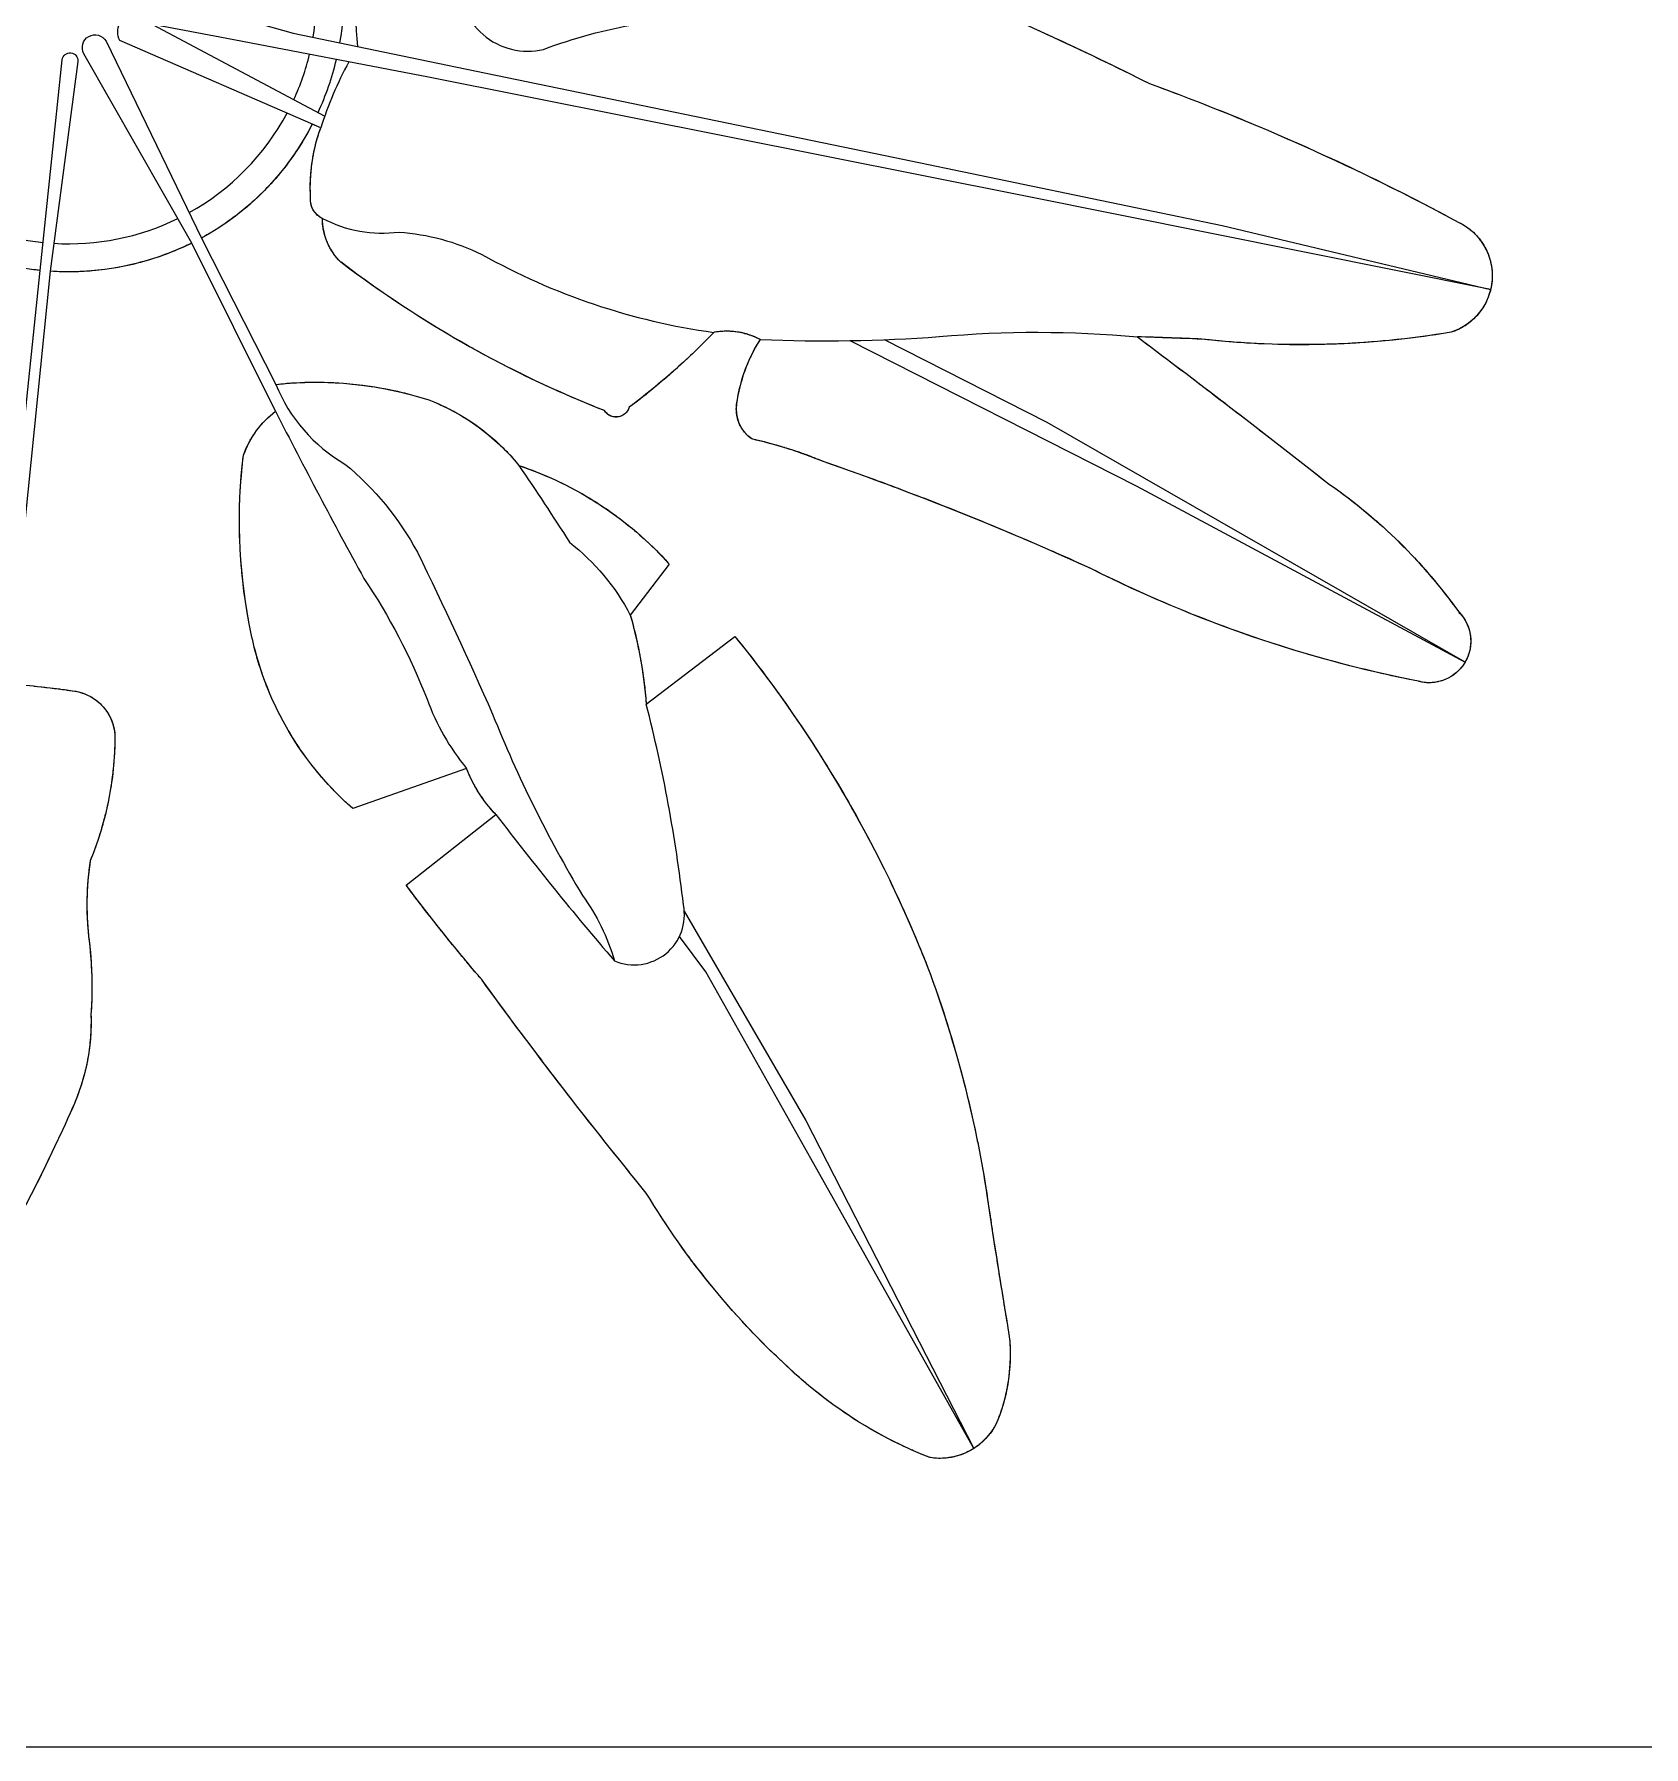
# Model space of a CAD drawing. Header units: millimetres. Extents: x 488786 to 747986, y 25193 to 95000.
# Drawn here: x 580239 to 581671, y 85952 to 87476 of the extents above; entities that cross this region are included whole.
import ezdxf

# ---------------------------------------------------------------- set-up
doc = ezdxf.new("R2010")
doc.units = ezdxf.units.MM
doc.layers.add('10. ETC', color=251, linetype='Continuous')
doc.layers.add('6. FUR1', color=181, linetype='Continuous')
doc.layers.add('7. FUR2', color=241, linetype='Continuous', lineweight=5)

# ---------------------------------------------------------------- blocks, each defined once
blk = doc.blocks.new('YUHIHA_Accessory_Plant_LargeLeaf_A_Plan')
at = {"layer": '6. FUR1'}
for points in [[(-35.1, -606.1), (-28.7, -606.8), (-28.2, -606.9), (-25.9, -607.1), (-25.5, -607.2), (-24.1, -607.3), (-23.6, -607.4), (-20.9, -607.7), (-12.6, -608.7), (-11.7, -608.9), (-9.9, -609.1), (-8.5, -609.3), (-8.1, -609.3), (-6.2, -609.6), (-5.8, -609.7), (1.1, -610.6), (2, -610.8), (2.9, -610.9), (4.3, -611.2), (5.6, -611.6), (6.1, -611.7), (6.5, -611.8), (7.8, -612.3), (9.1, -612.7), (10, -613.1), (11.3, -613.6), (12.5, -614.2), (13.8, -614.8), (14.6, -615.2), (16.2, -616.1), (17, -616.6), (18.5, -617.6), (19.3, -618.2), (20.4, -619), (21.1, -619.6), (22.2, -620.5), (23.6, -621.7), (23.9, -622), (24.6, -622.7), (25.5, -623.7), (26.5, -624.7), (27.4, -625.8), (27.9, -626.5), (28.5, -627.2), (29.6, -628.7), (30.1, -629.5), (31, -631.1), (31.5, -631.9), (31.9, -632.7), (32.4, -633.5), (32.8, -634.4), (33.3, -635.6), (33.9, -636.9), (34.2, -637.8), (34.7, -639.1), (35.1, -640.4), (35.3, -641.3), (35.7, -642.6), (36, -644), (36.2, -644.9), (36.4, -646.3), (36.5, -647.2), (36.7, -648.6), (36.8, -649.5), (36.8, -650.9), (36.9, -651.8), (36.9, -652.7), (36.8, -655.3), (36.8, -657.1), (36.7, -659.7), (36.6, -661.5), (36.5, -664.1), (36.4, -665.9), (36.4, -666.8), (36.3, -667.6), (36.2, -669.4), (36, -672.9), (35.6, -677.3), (35.4, -679.1), (35.2, -680.8), (35.1, -681.7), (35, -682.6), (34.7, -685.2), (34.5, -686.9), (34.2, -689.6), (33.9, -691.3), (33.4, -694.8), (32.7, -699.1), (32.1, -702.6), (31.8, -704.3), (31.1, -707.8), (30.4, -711.3), (30.2, -712.1), (30, -713), (29.3, -716.4), (28.4, -719.9), (28, -721.6), (27.8, -722.4), (27.6, -723.3), (27.1, -725), (26.4, -727.5), (26.2, -728.4), (26, -729.2), (25, -732.6), (24.8, -733.5), (24.5, -734.3), (24, -736), (23.5, -737.7), (22.4, -741), (21.6, -743.6), (20.4, -746.9), (19.3, -750.2), (18, -753.5), (17.1, -756), (16.1, -758.4), (14.8, -761.7), (14.4, -764.8), (14.1, -766.9), (13.5, -771.6), (13.3, -773.7), (13.2, -774.2), (13.1, -775.3), (13, -776.9), (12.9, -777.4), (12.8, -778.4), (12.7, -779.5), (12.4, -784.2), (12.3, -786.3), (12.2, -786.8), (12.1, -789.5), (12.1, -790), (12.1, -791), (12, -792.1), (12, -792.6), (11.9, -796.3), (11.9, -796.8), (11.9, -797.9), (11.9, -798.9), (11.9, -799.5), (11.9, -801.6), (11.9, -802.1), (11.9, -803.2), (11.9, -804.7), (11.9, -805.3), (12, -806.8), (12, -808.9), (12, -809.5), (12.1, -811), (12.2, -812.6), (12.2, -813.7), (12.2, -814.2), (12.3, -815.8), (12.3, -816.3), (12.4, -816.8), (12.4, -817.9), (12.5, -818.9), (12.7, -821), (12.7, -821.5), (12.8, -822.6), (12.9, -823.6), (12.9, -824.2), (13.3, -827.8), (13.4, -828.9), (13.6, -830.5), (14.1, -834.9), (14.2, -835.4), (14.4, -837), (14.4, -837.6), (14.5, -838.1), (14.6, -839.2), (14.7, -839.8), (15.1, -844.1), (15.3, -846.9), (15.3, -847.4), (15.5, -849), (15.5, -850.1), (15.6, -850.7), (15.7, -852.9), (15.8, -855.1), (15.9, -856.2), (15.9, -856.7), (16.1, -859.4), (16.1, -860), (16.1, -861.1), (16.2, -863.3), (16.2, -864.4), (16.3, -864.9), (16.3, -867.1), (16.3, -869.3), (16.4, -871.5), (16.4, -872.6), (16.4, -873.1), (16.4, -875.9), (16.4, -876.4), (16.4, -877.5), (16.3, -879.7), (16.3, -881.9), (16.3, -882.4), (16.3, -883.5), (16.2, -885.2), (16.1, -888.5), (15.9, -892.8), (15.9, -893.4), (15.8, -894.5), (15.5, -898.9), (15.6, -900.2), (15.6, -900.8), (15.6, -901.5), (15.6, -902.8), (15.6, -906.1), (15.6, -907.5), (15.6, -908.8), (15.5, -912.1), (15.4, -912.7), (15.4, -914.1), (15.2, -916.7), (15.1, -918), (15, -920), (14.9, -920.6), (14.9, -921.3), (14.6, -923.9), (14.5, -925.3), (14.2, -927.2), (13.9, -929.8), (13.5, -932.5), (13.2, -934.4), (13, -935.7), (12.5, -938.3), (12.3, -939.6), (11.8, -942.2), (11.7, -942.9), (11, -946.1), (10.7, -947.4), (10.5, -948), (10.3, -948.7), (10, -949.9), (9.2, -953.1), (8.1, -957), (7, -960.7), (6, -963.9), (5.1, -966.4), (4.7, -967.6), (4.4, -968.3), (4.2, -968.9), (3.5, -970.7), (2.6, -973.2), (1.6, -975.7), (0.8, -977.5), (0.6, -978.1), (0.3, -978.7), (-0.5, -980.5), (-3, -986.2), (-4.7, -989.9), (-7.5, -996.2), (-9.2, -1000), (-9.8, -1001.2), (-11, -1003.7), (-13.3, -1008.7), (-13.9, -1010), (-16.2, -1015), (-16.8, -1016.2), (-18, -1018.7), (-19.2, -1021.2), (-20.4, -1023.7), (-22.8, -1028.7), (-24.6, -1032.4), (-27.6, -1038.6), (-31.3, -1046), (-31.9, -1047.2), (-32.5, -1048.5), (-33.8, -1050.9), (-37.5, -1058.3)], [(-67.9, -602.5), (-29.6, -236.3), (-33.3, -235.8), (-35.2, -235.6)], [(854, -20.6), (867, -26.5), (871.4, -28.5), (872.8, -29.2), (875.7, -30.5), (881.4, -33.2), (884.3, -34.6), (885.7, -35.2), (891.5, -37.9), (901.5, -42.7), (905.8, -44.7), (913, -48.2), (918.7, -50.9), (927.3, -55.1), (938.7, -60.7), (948.6, -65.6), (957.1, -69.9), (963.8, -72.3), (968.2, -74), (970.4, -74.8), (972.6, -75.6), (979.2, -78.1), (983.7, -79.8), (992.5, -83.1), (1001.3, -86.5), (1007.9, -89.1), (1010.1, -90), (1016.6, -92.6), (1021, -94.3), (1027.6, -97), (1036.3, -100.6), (1040.7, -102.4), (1047.2, -105.1), (1051.6, -106.9), (1053.8, -107.8), (1055.9, -108.7), (1060.3, -110.6), (1071.1, -115.2), (1081.9, -119.9), (1092.7, -124.7), (1103.5, -129.6), (1112.1, -133.5), (1116.3, -135.4), (1124.9, -139.4), (1135.6, -144.4), (1139.8, -146.5), (1146.2, -149.5), (1152.6, -152.6), (1159, -155.7), (1165.3, -158.8), (1171.7, -162), (1182.2, -167.3), (1192.7, -172.6), (1201.1, -176.9), (1207.4, -180.2), (1213.7, -183.5), (1219.9, -186.8), (1224.1, -189), (1232.4, -193.5), (1233.3, -193.9), (1235, -194.9), (1235.9, -195.3), (1236.7, -195.8), (1237.5, -196.4), (1238.3, -196.9), (1240, -198), (1240.7, -198.6), (1241.5, -199.2), (1242.3, -199.8), (1243.1, -200.4), (1244.5, -201.7), (1245.3, -202.3), (1246.7, -203.7), (1247.4, -204.4), (1248, -205.1), (1249.3, -206.6), (1250, -207.3), (1250.6, -208.1), (1251.2, -208.9), (1251.8, -209.6), (1252.3, -210.4), (1252.9, -211.2), (1253.4, -212.1), (1254, -212.9), (1254.5, -213.7), (1255.5, -215.4), (1256.4, -217.1), (1256.8, -218), (1257.2, -218.9), (1257.6, -219.8), (1258, -220.7), (1258.4, -221.6), (1258.7, -222.5), (1259.1, -223.4), (1259.4, -224.4), (1259.7, -225.3), (1260.2, -227.2), (1260.5, -228.1), (1260.9, -230), (1261.3, -232), (1261.5, -232.9), (1261.6, -233.9), (1261.7, -234.9), (1261.8, -235.8), (1261.9, -236.8), (1262, -237.8), (1262.1, -239.8), (1262.1, -241.7), (1262, -242.7), (1262, -243.7), (1261.9, -245.6), (1261.7, -247.6), (1261.4, -249.5), (1261, -251.4), (1260.8, -252.4), (1260.6, -253.3), (1260.4, -254.3), (1260.1, -255.3), (1259.5, -257.1), (1258.9, -259), (1258.6, -259.9), (1258.2, -260.8), (1257.4, -262.6), (1256.6, -264.4), (1256.2, -265.3), (1255.7, -266.1), (1254.7, -267.8), (1254.2, -268.7), (1253.7, -269.5), (1253.2, -270.3), (1252.6, -271.1), (1251.5, -272.7), (1250.3, -274.3), (1249.6, -275), (1248.4, -276.5), (1247.7, -277.2), (1247, -277.9), (1245.6, -279.3), (1244.9, -280), (1244.2, -280.6), (1243.4, -281.3), (1242.7, -281.9), (1241.9, -282.5), (1240.4, -283.7), (1239.6, -284.3), (1238.8, -284.8), (1237.9, -285.4), (1237.1, -285.9), (1235.4, -286.9), (1233.7, -287.8), (1232, -288.7), (1231.1, -289.1), (1230.2, -289.5), (1229.3, -289.9), (1228.4, -290.3), (1227.4, -290.6), (1225.6, -291.2), (1217, -292.6), (1215.3, -292.9), (1211.8, -293.4), (1206.7, -294.2), (1201.5, -294.9), (1196.3, -295.6), (1189.4, -296.5), (1184.3, -297.1), (1179.1, -297.6), (1173.9, -298.2), (1170.4, -298.5), (1165.2, -299), (1160, -299.5), (1154.8, -299.9), (1147.9, -300.4), (1140.9, -300.9), (1137.5, -301.1), (1130.5, -301.4), (1125.3, -301.6), (1123.6, -301.7), (1121.8, -301.8), (1120.1, -301.8), (1118.4, -301.9), (1113.1, -302), (1106.2, -302.2), (1099.2, -302.3), (1094, -302.3), (1087.1, -302.3), (1081.8, -302.3), (1078.4, -302.2), (1071.4, -302), (1066.2, -301.9), (1059.2, -301.6), (1054, -301.4), (1047.1, -301.1), (1043.6, -300.9), (1038.4, -300.5), (1034.9, -300.3), (1029.7, -299.9), (1024.5, -299.5), (1019.3, -299), (1015.9, -298.7), (1008.9, -298), (1003.7, -297.4), (1003.3, -297.4), (1001.1, -297.3), (1000.2, -297.3), (999.7, -297.3), (991.2, -296.9), (989.4, -296.8), (988.1, -296.8), (987.2, -296.7), (985.8, -296.7), (984.9, -296.7), (983.6, -296.6), (982.7, -296.6), (980.9, -296.5), (980, -296.5), (979.5, -296.4), (977.3, -296.4), (976.9, -296.3), (975.9, -296.3), (975.5, -296.3), (974.2, -296.3), (973.7, -296.2), (972.8, -296.2), (972.4, -296.2), (971, -296.1), (970.6, -296.1), (969.2, -296.1), (968.8, -296), (967, -296), (966.5, -296), (964.7, -295.9), (964.3, -295.9), (962, -295.8), (961.6, -295.8), (958.5, -295.7), (958, -295.7), (954, -295.6), (953.5, -295.6), (946.4, -295.3), (954.4, -301.4), (955.8, -302.4), (957.1, -303.4), (969.2, -312.6), (971.9, -314.6), (973.3, -315.6), (977.3, -318.7), (978.6, -319.7), (984, -323.7), (989.4, -327.8), (998.8, -334.9), (1001.5, -337), (1002.8, -338), (1009.5, -343.1), (1010.8, -344.1), (1014.8, -347.2), (1020.2, -351.3), (1022.9, -353.3), (1026.9, -356.4), (1032.2, -360.5), (1034.9, -362.6), (1038.9, -365.6), (1041.6, -367.7), (1042.9, -368.7), (1053.6, -377), (1054.9, -378), (1060.3, -382.1), (1069.6, -389.3), (1076.2, -394.5), (1077.6, -395.5), (1082.9, -399.7), (1085.5, -401.7), (1088.2, -403.8), (1089.5, -404.8), (1093.5, -407.9), (1097.5, -411.1), (1100.1, -413.1), (1109.4, -420.4), (1114.7, -424.6), (1117.4, -426.6), (1120.5, -428.8), (1124.6, -431.8), (1126.7, -433.3), (1130.7, -436.3), (1133.8, -438.6), (1135.8, -440.1), (1139.8, -443.2), (1143.8, -446.4), (1147.7, -449.6), (1148.7, -450.4), (1150.6, -452), (1154.5, -455.3), (1157.4, -457.8), (1159.3, -459.5), (1162.2, -462), (1165, -464.5), (1166.9, -466.2), (1168.7, -468), (1171.5, -470.6), (1172.4, -471.4), (1176.1, -474.9), (1178.8, -477.6), (1179.7, -478.5), (1182.4, -481.2), (1186, -484.8), (1186.9, -485.7), (1190.4, -489.4), (1193, -492.1), (1194.7, -494), (1195.6, -494.9), (1196.4, -495.9), (1199, -498.7), (1201.5, -501.5), (1202.4, -502.5), (1204.9, -505.3), (1207.3, -508.2), (1211.4, -513.1), (1213, -515.1), (1213.8, -516), (1217, -520), (1217.8, -521), (1219.4, -523), (1221.7, -526), (1222.5, -527), (1224.8, -530), (1227.1, -533.1), (1227.8, -534.1), (1229.3, -536.1), (1232.3, -540.2), (1232.8, -540.8), (1233.8, -541.9), (1234.8, -543), (1235.7, -544.2), (1236.2, -544.9), (1236.6, -545.5), (1237.4, -546.7), (1237.8, -547.4), (1238.2, -548), (1238.9, -549.4), (1239.6, -550.7), (1239.9, -551.4), (1240.5, -552.8), (1240.7, -553.5), (1241.2, -554.9), (1241.6, -556.4), (1241.8, -557.1), (1242.2, -558.6), (1242.5, -560.1), (1242.6, -560.8), (1242.7, -561.5), (1242.8, -563), (1242.9, -564.5), (1243, -566.1), (1243, -567.6), (1242.9, -568.3), (1242.8, -569.8), (1242.6, -571.3), (1242.5, -572.1), (1242.4, -572.8), (1242.1, -574.3), (1241.9, -575), (1241.5, -576.5), (1241.3, -577.2), (1240.8, -578.6), (1240.6, -579.3), (1240.3, -580), (1239.7, -581.4), (1239, -582.8), (1238.3, -584.1), (1238, -584.8), (1237.6, -585.4), (1236.8, -586.7), (1236.4, -587.3), (1235.5, -588.5), (1235, -589.1), (1234.5, -589.7), (1233.5, -590.9), (1233, -591.4), (1232.5, -592), (1232, -592.5), (1231.4, -593), (1230.3, -594), (1229.2, -595), (1228, -595.9), (1226.7, -596.8), (1226.1, -597.2), (1224.8, -598), (1224.2, -598.4), (1222.9, -599.1), (1222.2, -599.4), (1220.8, -600.1), (1220.1, -600.4), (1219.4, -600.6), (1218.7, -600.9), (1218, -601.2), (1216.6, -601.6), (1215.8, -601.8), (1214.4, -602.2), (1213.6, -602.4), (1212.2, -602.6), (1210.7, -602.8), (1209.9, -602.9), (1209.2, -603), (1207.7, -603.1), (1206.9, -603.1), (1205.4, -603.1), (1203.9, -603.1), (1203.1, -603), (1202.4, -602.9), (1201.6, -602.9), (1200.1, -602.7), (1198.7, -602.4), (1197.9, -602.2), (1197.2, -602), (1196.5, -601.9), (1191.7, -600.9), (1184.7, -599.5), (1180, -598.5), (1172.9, -596.9), (1168.2, -595.9), (1163.5, -594.8), (1154.2, -592.6), (1149.5, -591.5), (1144.8, -590.4), (1140.2, -589.2), (1135.5, -588), (1128.5, -586.2), (1119.2, -583.7), (1114.6, -582.5), (1105.3, -579.9), (1100.7, -578.5), (1093.8, -576.5), (1086.9, -574.4), (1077.7, -571.6), (1073.1, -570.1), (1066.2, -567.9), (1057.1, -564.9), (1050.3, -562.6), (1043.5, -560.3), (1034.4, -557), (1029.9, -555.4), (1023.1, -552.9), (1016.3, -550.4), (1009.6, -547.8), (1005.1, -546.1), (1000.6, -544.3), (993.9, -541.7), (989.5, -539.9), (985, -538.1), (980.6, -536.2), (976.2, -534.4), (969.5, -531.5), (962.9, -528.7), (958.5, -526.7), (951.9, -523.8), (945.3, -520.8), (938.8, -517.8), (936.6, -516.8), (930.1, -513.7), (925.8, -511.6), (921.4, -509.5), (914.9, -506.4), (910.6, -504.2), (906.3, -502.1), (904.5, -501.2), (893.5, -496.3), (886.2, -493), (877, -488.9), (873.3, -487.3), (871.5, -486.5), (869.7, -485.7), (862.3, -482.5), (854.9, -479.3), (845.7, -475.3), (843.8, -474.5), (836.4, -471.4), (823.5, -465.9), (821.6, -465.2), (816, -462.8), (810.5, -460.6), (808.6, -459.8), (801.2, -456.8), (790, -452.2), (780.7, -448.5), (773.2, -445.6), (771.3, -444.8), (765.7, -442.6), (756.3, -439), (754.5, -438.3), (748.8, -436.1), (739.4, -432.6), (733.8, -430.4), (730, -429), (718.7, -424.8), (715, -423.5), (713.1, -422.7), (703.6, -419.3), (701.8, -418.6), (699.9, -417.9), (690.4, -414.6), (684.7, -412.5), (679, -410.5), (667.7, -406.6), (665.7, -405.8), (662.8, -404.6), (660.8, -403.8), (660.3, -403.6), (658.8, -403), (658.3, -402.9), (655.4, -401.7), (652.9, -400.8), (651.4, -400.3), (650.4, -399.9), (649.4, -399.5), (648.9, -399.4), (647, -398.7), (644.5, -397.8), (644, -397.6), (642.5, -397.1), (642, -397), (640, -396.3), (639, -396), (637.5, -395.5), (636.9, -395.3), (636.4, -395.2), (634.9, -394.7), (634.4, -394.5), (632.9, -394.1), (632.4, -393.9), (629.9, -393.1), (629.4, -393), (627.9, -392.5), (625.3, -391.8), (624.8, -391.7), (620.7, -390.5), (620.2, -390.4), (617.2, -389.6), (615.1, -389.1), (614.6, -388.9), (609.5, -387.6), (608, -387.3), (607.5, -387.2), (606.9, -387), (605.4, -386.7), (603.3, -386.2), (602.9, -385.9), (602, -385.2), (601.4, -384.7), (600.9, -384.3), (600.7, -384.1), (600.5, -383.9), (599.5, -383), (598.9, -382.4), (598.1, -381.6), (598, -381.4), (597.4, -380.7), (597.1, -380.3), (596.4, -379.4), (595.7, -378.5), (595.4, -378.1), (594.6, -376.9), (594.2, -376.2), (593.6, -375.2), (592.9, -373.8), (592.3, -372.5), (592, -371.7), (591.6, -370.7), (591.1, -369.3), (591, -368.8), (590.9, -368.5), (590.8, -368.3), (590.7, -367.7), (590.4, -366.4), (590.3, -365.8), (590.2, -365.6), (590.2, -365.3), (590.1, -364.7), (589.9, -363.4), (589.7, -362), (589.7, -361.4), (589.7, -360.6), (589.6, -360), (589.6, -359.2), (589.7, -358.6), (589.7, -357.5), (589.8, -356.4), (589.9, -355.6), (590.3, -352.6), (590.6, -350.7), (590.9, -348.9), (591.3, -347), (591.7, -345.1), (592.1, -343.2), (592.2, -342.7), (592.5, -341.3), (593, -339.5), (593.1, -339), (593.5, -337.6), (594.1, -335.3), (594.4, -334.4), (595.4, -331.1), (595.5, -330.7), (595.6, -330.2), (596.4, -328), (597.2, -325.7), (598.2, -323), (599.5, -319.9), (600.2, -318.1), (601, -316.3), (601.2, -315.9), (601.4, -315.5), (602, -314.2), (602.2, -313.7), (602.4, -313.3), (602.8, -312.4), (604.1, -309.8), (605, -308.1), (605.4, -307.3), (605.9, -306.4), (606.8, -304.7), (607.3, -303.9), (607.8, -303.1), (608, -302.7), (609, -301), (610, -299.4), (610.2, -299), (610.7, -298.1), (611, -297.7), (609.2, -296.8), (608.6, -296.6), (608.3, -296.4), (606.5, -295.6), (604.9, -295), (603.7, -294.5), (603.4, -294.4), (602.7, -294.1), (601.5, -293.7), (600.2, -293.3), (599.9, -293.2), (599.3, -293), (597.3, -292.5), (597, -292.4), (596.7, -292.3), (595.1, -291.9), (594.7, -291.8), (594.4, -291.8), (593.8, -291.6), (593.4, -291.6), (593.1, -291.5), (592.1, -291.3), (591.5, -291.2), (591.2, -291.2), (589.2, -290.9), (587.5, -290.7), (586.8, -290.6), (585.2, -290.5), (584.5, -290.5), (583.9, -290.4), (583.5, -290.4), (582.2, -290.4), (579.9, -290.4), (579.2, -290.4), (578.9, -290.4), (577.2, -290.5), (574.9, -290.6), (573.9, -290.8), (573.5, -290.8), (573.2, -290.8), (571.9, -291), (570.2, -291.3), (569.6, -291.4), (566.3, -294.8), (564.1, -297), (562.5, -298.7), (561.9, -299.2), (560.2, -300.9), (558, -303.1), (557.5, -303.7), (553.5, -307.5), (550.7, -310.3), (549, -311.9), (548.4, -312.4), (547.3, -313.5), (544.4, -316.2), (541.5, -318.9), (540.9, -319.4), (540.3, -319.9), (538.6, -321.5), (537.4, -322.6), (536.9, -323.1), (533.9, -325.7), (531.6, -327.8), (531, -328.3), (530.4, -328.8), (528, -330.9), (525.6, -332.9), (522.6, -335.5), (520.2, -337.5), (519.6, -338), (517.8, -339.5), (515.4, -341.5), (510.5, -345.5), (509.3, -346.5), (505.6, -349.4), (502.5, -351.8), (500, -353.7), (498.7, -354.7), (497.5, -355.6), (496.9, -356.1), (494.4, -358), (494.3, -358.2), (494.1, -358.6), (494, -359), (493.8, -359.4), (493.6, -359.8), (493.2, -360.6), (492.9, -361.2), (492.5, -361.7), (492.1, -362.2), (491.7, -362.7), (491.1, -363.3), (490.9, -363.5), (490.7, -363.6), (490.4, -363.9), (490.2, -364), (490.1, -364.2), (489.2, -364.8), (488.6, -365.1), (487.8, -365.5), (487, -365.9), (486.4, -366.1), (486, -366.2), (485.1, -366.4), (484.9, -366.5), (484.3, -366.6), (483.9, -366.6), (483, -366.7), (482.1, -366.7), (481.7, -366.6), (480.8, -366.5), (480.2, -366.4), (479.3, -366.2), (478.7, -366), (478.1, -365.8), (477.5, -365.5), (477.3, -365.4), (477.1, -365.4), (476.7, -365.2), (476.3, -364.9), (476, -364.7), (475.4, -364.3), (474.9, -363.9), (474.7, -363.8), (473.9, -363.1), (473.8, -362.9), (473.3, -362.4), (472.8, -361.7), (472.3, -361), (466.4, -358.7), (462.5, -357.1), (454.7, -353.9), (446.9, -350.6), (443.1, -349), (437.3, -346.4), (431.5, -343.9), (429.6, -343), (425.7, -341.3), (420, -338.6), (414.3, -336), (412.3, -335.1), (406.6, -332.3), (401, -329.6), (397.2, -327.7), (389.6, -323.9), (385.9, -322), (380.2, -319.1), (374.6, -316.2), (370.9, -314.2), (367.2, -312.3), (359.8, -308.2), (356.1, -306.2), (354.3, -305.2), (352.4, -304.1), (345.1, -300), (341.4, -297.9), (337.8, -295.8), (336, -294.7), (330.5, -291.5), (325.1, -288.2), (319.7, -285), (312.5, -280.5), (305.4, -276), (300, -272.6), (293, -268), (286, -263.3), (279, -258.6), (277.2, -257.4), (275.5, -256.2), (270.3, -252.6), (266.8, -250.2), (260, -245.3), (253.2, -240.4), (248.1, -236.6), (243, -232.8), (238, -229), (237.7, -228.8), (237, -228.1), (236.8, -227.8), (236.5, -227.6), (235.1, -226.1), (234.5, -225.3), (233.4, -224), (233, -223.4), (231.7, -221.8), (231.4, -221.2), (230.6, -220.1), (230.4, -219.8), (229.8, -219), (229.3, -218.1), (229, -217.5), (228.3, -216.3), (227.6, -215.1), (226.9, -213.6), (226.6, -213), (226, -211.8), (225.9, -211.4), (225.8, -211.1), (225.5, -210.5), (225.4, -210.2), (225.2, -209.9), (224.8, -208.6), (224.5, -208), (224.4, -207.6), (224.2, -207), (223.6, -205), (223, -203.1), (222.7, -201.7), (222.7, -201.4), (222.5, -200.7), (222.2, -199.1), (222.1, -198.4), (221.9, -197.1), (221.8, -196.4), (221.6, -195), (221.6, -194.7), (221.6, -194.4), (221.5, -193), (221.5, -192.6), (221.4, -192.3), (221.4, -190.6), (221.4, -189.9), (220.9, -189.7), (220.7, -189.6), (220.4, -189.5), (220.1, -189.3), (220, -189.2), (219.5, -188.9), (219.1, -188.7), (218.8, -188.5), (218.5, -188.3), (218.2, -188.1), (218.1, -187.9), (217.8, -187.7), (217.1, -187.2), (216.4, -186.5), (216.3, -186.4), (216, -186.1), (215.7, -185.7), (215.3, -185.3), (215.1, -185.1), (215, -184.9), (214.9, -184.8), (214.5, -184.4), (214.2, -184), (213.7, -183.1), (213.2, -182.4), (212.9, -181.8), (212.6, -181.3), (212.2, -180.3), (211.9, -179.5), (211.9, -179.4), (211.8, -179.2), (211.5, -178.2), (211.4, -177.9), (211.4, -177.7), (211.2, -177), (211.2, -176.8), (211.1, -176.3), (211, -175.7), (210.9, -174.6), (210.9, -174.4), (210.8, -173.8), (210.8, -172.9), (210.9, -172.7), (210.9, -172.5), (210.9, -171.8), (210.8, -170.4), (210.7, -167.4), (210.7, -165.9), (210.7, -165.4), (210.6, -163.9), (210.6, -161.4), (210.7, -159.4), (210.7, -158.9), (210.8, -156), (210.9, -153.5), (211, -151.5), (211.2, -149.5), (211.4, -147.5), (211.6, -145.6), (211.6, -145.1), (211.8, -143.6), (212.1, -141.6), (212.1, -141.1), (212.3, -140.1), (212.8, -136.7), (213, -135.7), (213, -135.2), (213.4, -133.3), (213.5, -132.8), (213.6, -132.3), (213.8, -131.3), (213.9, -130.9), (214.4, -128.4), (214.6, -127.5), (215, -126), (215.2, -125), (215.4, -124.1), (216.3, -120.7), (216.5, -120.2), (216.6, -119.8), (217.6, -116.4), (217.9, -115.5), (218, -115), (218.6, -113.1), (219.3, -111.2), (219.9, -109.4), (212.3, -106.1), (211.8, -107), (209.7, -111), (208.7, -113), (207.6, -114.9), (206.5, -116.9), (205.3, -118.8), (203.6, -121.7), (202.4, -123.6), (200, -127.4), (198.2, -130.2), (197, -132.1), (195.7, -133.9), (195, -134.9), (193.1, -137.6), (191.1, -140.3), (189.1, -143), (187.7, -144.8), (187, -145.6), (185.6, -147.4), (184.2, -149.1), (182.1, -151.7), (180.6, -153.4), (179.9, -154.3), (177.7, -156.8), (175.4, -159.3), (173.1, -161.8), (171.5, -163.4), (170, -165), (167.6, -167.4), (166.8, -168.2), (163.6, -171.3), (161.1, -173.6), (158.6, -175.8), (157, -177.3), (154.4, -179.5), (152.7, -181), (151, -182.4), (150.1, -183.1), (149.2, -183.8), (146.6, -185.9), (145.7, -186.6), (143, -188.6), (140.3, -190.6), (139.4, -191.3), (138.5, -191.9), (134.9, -194.5), (131.1, -197), (128.3, -198.8), (126.4, -200), (124.5, -201.2), (122.6, -202.4), (120.7, -203.5), (118.7, -204.6), (116.8, -205.7), (114.8, -206.8), (113.8, -207.4), (180.1, -337.6), (184.4, -337.2), (186.5, -337), (189.7, -336.7), (194, -336.4), (198.3, -336.2), (201.5, -336), (204.7, -335.9), (205.8, -335.8), (209.1, -335.8), (213.4, -335.7), (215.5, -335.7), (216.6, -335.7), (217.7, -335.7), (222, -335.8), (226.3, -335.9), (228.4, -336), (232.7, -336.2), (233.8, -336.2), (236, -336.3), (240.2, -336.6), (245.6, -337.1), (247.7, -337.3), (251, -337.6), (253.1, -337.9), (256.3, -338.2), (260.6, -338.8), (264.8, -339.4), (268, -339.9), (272.3, -340.6), (276.5, -341.4), (279.7, -342), (283.9, -342.9), (288.1, -343.8), (291.2, -344.5), (294.4, -345.3), (299.6, -346.6), (303.7, -347.7), (306.9, -348.6), (308.9, -349.2), (312, -350.1), (315.1, -351.1), (316.1, -351.4), (317.6, -352), (320.5, -353.1), (322.6, -354.1), (323.4, -354.4), (324.1, -354.7), (325.5, -355.3), (326.9, -356), (329.1, -357), (329.8, -357.3), (330.5, -357.6), (333.3, -359), (335.4, -360.1), (336.1, -360.5), (336.8, -360.8), (338.2, -361.6), (339.6, -362.3), (342.3, -363.9), (345, -365.4), (347, -366.7), (347.7, -367.1), (348.3, -367.5), (349.7, -368.3), (351.6, -369.6), (354.3, -371.3), (356.9, -373.1), (358.1, -374), (360.7, -375.8), (363.8, -378.2), (365.7, -379.6), (368.1, -381.6), (369.3, -382.6), (372.3, -385.1), (374.1, -386.7), (375.3, -387.7), (377.6, -389.8), (378.7, -390.9), (379.3, -391.4), (379.9, -392), (382.1, -394.2), (383.2, -395.3), (385.4, -397.5), (386.5, -398.6), (388.1, -400.4), (389.2, -401.5), (391.8, -404.5), (393.8, -406.8), (396.3, -409.9), (399.9, -411.1), (402.3, -411.9), (404.6, -412.8), (407, -413.7), (408.2, -414.1), (411.7, -415.5), (415.2, -416.9), (417.6, -417.8), (421.1, -419.3), (425.7, -421.3), (428, -422.4), (431.4, -424), (434.8, -425.6), (437.1, -426.8), (441.6, -429.1), (442.7, -429.6), (444.9, -430.8), (448.2, -432.6), (451.6, -434.5), (452.7, -435.1), (457, -437.7), (459.2, -439), (461.3, -440.3), (465.6, -443), (467.7, -444.3), (469.8, -445.7), (471.9, -447.1), (474, -448.5), (476.1, -450), (477.1, -450.7), (478.2, -451.4), (480.2, -452.9), (482.3, -454.4), (483.3, -455.1), (486.3, -457.4), (489.3, -459.7), (492.3, -462), (493.3, -462.8), (495.2, -464.4), (497.2, -466), (499.1, -467.7), (501, -469.3), (503.9, -471.8), (507.7, -475.1), (509.5, -476.8), (512.3, -479.4), (515, -482.1), (517.7, -484.7), (518.6, -485.6), (520.4, -487.4), (522.1, -489.2), (524.8, -491.9), (526.5, -493.8), (529, -496.6), (529.9, -497.5), (495.3, -542.9), (495.7, -544.1), (496, -545.3), (497.2, -549.6), (497.8, -552), (498.1, -553.3), (498.3, -553.9), (499, -556.9), (499.2, -557.5), (499.8, -560), (500.1, -561.2), (500.2, -561.8), (500.8, -564.3), (501.3, -566.8), (502.1, -570.5), (502.7, -573.6), (502.9, -574.2), (503.1, -575.4), (503.2, -576.1), (503.4, -576.7), (503.7, -578.5), (503.8, -579.2), (504.2, -581), (504.3, -581.6), (504.5, -582.9), (504.9, -585.4), (505.9, -591), (506.2, -593.5), (507, -599.1), (507.3, -601), (507.4, -601.6), (507.6, -603.5), (507.7, -604.1), (507.8, -605.4), (508.1, -607.2), (508.1, -607.9), (508.3, -609.1), (508.5, -611), (508.5, -611.6), (508.8, -614.1), (508.8, -614.8), (509, -616), (509, -616.7), (509.2, -618.5), (509.5, -622.3), (588.4, -561.9), (591.7, -566.1), (593.4, -568.1), (598.4, -574.4), (603.3, -580.8), (608.2, -587.1), (613.1, -593.5), (616.3, -597.8), (621.1, -604.3), (622.6, -606.4), (625.8, -610.8), (628.9, -615.1), (630.5, -617.3), (635.1, -623.9), (639.7, -630.5), (644.2, -637.1), (647.2, -641.5), (650.2, -646), (653.1, -650.4), (656.1, -654.9), (660.4, -661.7), (663.3, -666.2), (667.6, -673), (670.4, -677.5), (673.2, -682.1), (677.4, -688.9), (678.8, -691.2), (681.5, -695.8), (684.2, -700.4), (685.6, -702.8), (689.6, -709.7), (692.2, -714.4), (694.8, -719), (698.7, -726), (701.3, -730.7), (703.9, -735.4), (706.4, -740.2), (708.9, -744.9), (710.1, -747.3), (712.6, -752), (715.1, -756.8), (717.5, -761.6), (721.1, -768.7), (723.4, -773.5), (725.8, -778.3), (728.1, -783.2), (730.4, -788), (733.8, -795.3), (736, -800.1), (738.3, -805), (740.4, -809.9), (742.6, -814.8), (745.8, -822.1), (749, -829.5), (752.1, -836.9), (753.1, -839.4), (755.1, -844.4), (757.1, -849.3), (758.1, -851.8), (760.1, -856.8), (761.8, -861.4), (762.9, -864.5), (765.7, -872.2), (766.8, -875.3), (769.4, -883), (772.1, -890.7), (774.1, -896.9), (776.1, -903.2), (777.6, -907.9), (779.5, -914.1), (780.9, -918.8), (782.3, -923.5), (784.6, -931.4), (786.4, -937.7), (788.2, -944), (790.3, -951.9), (791.1, -955), (793.2, -962.9), (795.1, -970.9), (796.7, -977.2), (797, -978.8), (798.9, -986.8), (800.7, -994.8), (802.1, -1001.2), (802.7, -1004.4), (803.7, -1009.2), (804, -1010.8), (804.4, -1012.4), (805.3, -1017.2), (806, -1020.4), (806.9, -1025.2), (807.5, -1028.5), (808.1, -1031.7), (808.9, -1036.5), (809.2, -1038.1), (809.5, -1039.7), (810, -1042.9), (811.4, -1051), (812.4, -1057.5), (812.8, -1060.1), (813.5, -1065), (813.6, -1066), (813.8, -1067), (815.4, -1077.8), (815.5, -1078.8), (815.9, -1080.8), (816, -1081.8), (816.3, -1083.7), (816.4, -1084.7), (816.7, -1086.7), (816.9, -1087.7), (817.2, -1089.6), (817.3, -1090.6), (817.9, -1094.6), (818.1, -1095.6), (818.8, -1100.5), (819, -1101.5), (819.3, -1103.4), (821.3, -1116.2), (821.4, -1117.2), (822.4, -1123.1), (822.5, -1124.1), (823.1, -1128), (823.3, -1129), (823.6, -1131), (823.8, -1132), (824.6, -1136.9), (824.7, -1137.9), (825, -1139.9), (825.5, -1142.8), (825.7, -1143.8), (826.1, -1146.7), (826.9, -1151.7), (827.3, -1153.6), (827.7, -1156.6), (828.1, -1158.5), (828.2, -1159.5), (828.6, -1161.5), (828.7, -1162.5), (829.2, -1165.4), (829.4, -1166.4), (830, -1170.3), (830.2, -1171.3), (832.5, -1185.1), (832.5, -1185.7), (832.7, -1187.4), (832.8, -1188.6), (832.9, -1189.8), (832.9, -1190.4), (832.9, -1190.9), (833, -1192.1), (833.1, -1195.1), (833.2, -1197.4), (833.2, -1199.2), (833.2, -1202.1), (833.2, -1203.3), (833.2, -1205.1), (833.1, -1206.2), (833.1, -1208), (833, -1210.3), (832.8, -1212.1), (832.7, -1213.3), (832.5, -1216.2), (832.4, -1217.4), (832.2, -1219.1), (832, -1220.3), (831.7, -1223.2), (831.5, -1224.4), (831.2, -1226.1), (831.1, -1226.7), (831, -1227.3), (830.5, -1230.2), (830.1, -1232.5), (829.6, -1234.8), (829.2, -1236.5), (828.7, -1238.8), (828.4, -1240), (828.3, -1240.5), (827.8, -1242.3), (827.1, -1245.1), (826.4, -1247.4), (826, -1248.5), (825, -1251.8), (824, -1254.6), (823.8, -1255.2), (823.6, -1255.7), (822.6, -1258.5), (822.4, -1259), (821.9, -1260.1), (821.4, -1261.2), (820.7, -1262.7), (820.4, -1263.3), (819.3, -1265.3), (818.7, -1266.3), (817.8, -1267.8), (817.1, -1268.8), (816.5, -1269.7), (815.4, -1271.2), (814.7, -1272.1), (813.6, -1273.4), (812.5, -1274.7), (811.7, -1275.6), (810.5, -1276.9), (809.2, -1278.1), (807.9, -1279.3), (807, -1280), (806.6, -1280.4), (805.7, -1281.2), (804.8, -1281.9), (804.3, -1282.2), (802.9, -1283.3), (801.4, -1284.2), (800.9, -1284.6), (799.5, -1285.5), (798.4, -1286.1), (797.9, -1286.3), (796.9, -1286.9), (795.9, -1287.4), (794.3, -1288.2), (793.8, -1288.4), (792.2, -1289.1), (790.5, -1289.8), (790, -1290), (788.3, -1290.6), (787.2, -1290.9), (786.1, -1291.2), (785, -1291.6), (783.3, -1292), (782.7, -1292.1), (781, -1292.4), (779.8, -1292.6), (778.7, -1292.8), (777.5, -1293), (776.4, -1293.1), (775.2, -1293.2), (773.5, -1293.3), (772.9, -1293.3), (771.1, -1293.4), (769.4, -1293.4), (767.6, -1293.3), (766.5, -1293.2), (765.3, -1293.1), (764.1, -1293), (762.4, -1292.8), (761.8, -1292.7), (759.7, -1291.8), (755.6, -1290.2), (751.4, -1288.4), (747.3, -1286.6), (746.3, -1286.2), (745.3, -1285.7), (742.2, -1284.4), (738.1, -1282.5), (736.1, -1281.5), (734.1, -1280.5), (733.1, -1280), (732.1, -1279.6), (729.1, -1278), (725.1, -1276), (720.1, -1273.4), (716.1, -1271.3), (712.2, -1269.1), (711.3, -1268.5), (710.3, -1268), (706.4, -1265.7), (704.5, -1264.6), (702.5, -1263.4), (698.7, -1261.1), (696.8, -1259.9), (694.9, -1258.7), (691.1, -1256.2), (690.2, -1255.6), (689.3, -1255), (686.5, -1253.1), (682.8, -1250.6), (678.2, -1247.4), (675.4, -1245.4), (674.5, -1244.8), (673.6, -1244.1), (670.9, -1242.1), (667.3, -1239.4), (664.7, -1237.3), (662, -1235.2), (658.5, -1232.4), (656.8, -1231), (654.2, -1228.9), (650.8, -1226), (648.2, -1223.7), (645.7, -1221.5), (643.2, -1219.3), (641.5, -1217.8), (637.1, -1213.7), (634.7, -1211.5), (631.2, -1208.2), (627.7, -1204.9), (625.3, -1202.6), (623, -1200.4), (619.5, -1197), (617.2, -1194.7), (616, -1193.6), (611.5, -1189), (608.1, -1185.5), (604.7, -1182), (602.5, -1179.6), (601.4, -1178.5), (600.2, -1177.3), (596.9, -1173.7), (595.8, -1172.5), (594.7, -1171.3), (591.5, -1167.8), (587.1, -1162.9), (582.8, -1158.1), (579.7, -1154.4), (577.6, -1151.9), (576.5, -1150.7), (573.4, -1147), (569.2, -1142), (567.2, -1139.5), (563.1, -1134.4), (559.1, -1129.3), (555.1, -1124.2), (552.2, -1120.4), (550.2, -1117.8), (547.3, -1113.9), (546.3, -1112.6), (545.4, -1111.3), (543.5, -1108.6), (540.6, -1104.7), (537.8, -1100.7), (534.1, -1095.4), (530.4, -1090.1), (528.6, -1087.4), (525.9, -1083.3), (524.1, -1080.6), (523.3, -1079.3), (522.4, -1077.9), (519.7, -1073.8), (516.3, -1068.4), (512.9, -1062.8), (509.5, -1057.3), (505.9, -1052.9), (498.9, -1044.2), (495.3, -1039.8), (494.2, -1038.4), (493, -1036.9), (488.3, -1031.1), (487.1, -1029.6), (484.8, -1026.7), (483.6, -1025.2), (478.9, -1019.4), (476.6, -1016.4), (475.4, -1015), (471.9, -1010.6), (469.6, -1007.6), (467.3, -1004.7), (462.6, -998.8), (454.5, -988.5), (447.6, -979.6), (444.2, -975.2), (435, -963.3), (428.1, -954.4), (425.9, -951.4), (424.7, -950), (419.1, -942.5), (417.9, -941), (415.7, -938), (412.3, -933.5), (408.9, -929.1), (407.7, -927.6), (404.4, -923.1), (402.1, -920.1), (401, -918.6), (392, -906.6), (390.9, -905.1), (387.5, -900.6), (385.3, -897.5), (384.2, -896), (383.1, -894.5), (379.8, -890), (378.6, -888.5), (370.9, -877.9), (365.4, -870.3), (364.2, -868.8), (363.2, -867.3), (361, -864.8), (359.9, -863.5), (358.8, -862.2), (357.1, -860.3), (355, -857.7), (351.7, -853.8), (351.2, -853.2), (349.6, -851.3), (348.5, -850), (347.4, -848.7), (342.6, -842.8), (342.1, -842.2), (338.9, -838.3), (336.7, -835.7), (335.7, -834.4), (335.1, -833.7), (332.5, -830.4), (332, -829.8), (330.4, -827.8), (328.8, -825.8), (328.3, -825.2), (327.2, -823.9), (326.2, -822.6), (323.6, -819.3), (318.4, -812.7), (313.2, -806), (311.1, -803.4), (310.6, -802.7), (310.1, -802), (307.5, -798.7), (306, -796.7), (305.5, -796), (303.4, -793.3), (302.4, -792), (299.9, -788.6), (299.4, -788), (298.4, -786.6), (296.4, -783.9), (295.9, -783.3), (375.8, -720.5), (375.3, -719.9), (374.2, -718.8), (372.9, -717.4), (372.2, -716.5), (371.4, -715.7), (371.2, -715.4), (370.9, -715.1), (369.7, -713.6), (369, -712.7), (368.2, -711.8), (368, -711.5), (367.8, -711.2), (367.5, -710.9), (365.9, -708.8), (365.7, -708.5), (365, -707.6), (364.8, -707.3), (364.6, -706.9), (363.9, -706), (363.7, -705.7), (362.6, -704.1), (362.4, -703.8), (361.9, -703.2), (360.7, -701.2), (359.5, -699.3), (359.3, -699), (358.7, -698), (357.1, -695.3), (356.6, -694.3), (356.2, -693.6), (356, -693.3), (355.1, -691.6), (355, -691.3), (354.3, -689.9), (353.3, -687.9), (353, -687.2), (352.6, -686.5), (352.5, -686.1), (352.2, -685.4), (351.1, -683), (350.8, -682.2), (350.6, -681.9), (350.4, -681.2), (350.2, -680.8), (349.6, -679.4), (248.4, -715.1), (246.1, -713.1), (242.8, -710), (241.6, -709), (240.5, -707.9), (238.4, -705.9), (235.1, -702.7), (232, -699.4), (230.9, -698.3), (228.8, -696.2), (227.8, -695), (224.7, -691.7), (223.7, -690.6), (220.7, -687.2), (218.8, -684.8), (216.8, -682.5), (214.9, -680.2), (213, -677.8), (212.1, -676.6), (210.3, -674.2), (208.4, -671.8), (206.6, -669.4), (204.9, -666.9), (203.1, -664.5), (201.4, -662), (200.6, -660.7), (198.9, -658.2), (198.1, -656.9), (195.6, -653.1), (194.8, -651.8), (193.2, -649.2), (191.7, -646.6), (190.9, -645.3), (189.4, -642.7), (187.9, -640.1), (186.5, -637.5), (185.1, -634.8), (183.7, -632.1), (183, -630.7), (181.6, -628), (180.3, -625.3), (178.4, -621.2), (176.5, -617.1), (174.7, -612.9), (174.1, -611.5), (173, -608.7), (171.8, -605.9), (170.7, -603.1), (169.7, -600.3), (168.1, -596), (167.7, -594.6), (166.7, -591.7), (166.2, -590.3), (165.3, -587.4), (164.4, -584.5), (163.5, -581.6), (162.7, -578.7), (161.5, -574.3), (160.8, -571.4), (160.1, -568.4), (159.7, -567), (159.4, -565.5), (158.7, -562.5), (158.1, -559.6), (157.2, -555.1), (156.4, -550.7), (156.1, -549.2), (155.7, -546.9), (154.9, -542.3), (154.3, -538.9), (153.9, -536.6), (153.7, -535.4), (153.5, -534.3), (153, -530.8), (152.3, -526.2), (152, -523.9), (151.4, -519.3), (150.8, -514.6), (150.6, -512.3), (149.8, -505.4), (149.6, -503), (149.2, -498.4), (148.9, -493.8), (148.5, -489.1), (148.3, -484.4), (148.2, -482.1), (148, -477.5), (147.8, -471.6), (147.7, -468.1), (147.6, -465.8), (147.6, -462.3), (147.6, -461.1), (147.6, -460), (147.6, -455.3), (147.7, -450.7), (147.8, -446), (148, -440.2), (148.1, -436.7), (148.2, -434.3), (148.4, -430.9), (148.5, -429.7), (148.6, -428.5), (148.9, -423.9), (149.3, -419.2), (149.7, -414.6), (150, -411.1), (150.2, -408.8), (150.7, -404.1), (151.2, -400.7), (151.7, -399.2), (152.4, -397.4), (152.8, -396.4), (153, -396), (153.4, -395), (153.6, -394.6), (153.9, -393.9), (154.4, -392.9), (155.1, -391.5), (155.4, -390.8), (156.7, -388.5), (157, -387.8), (157.2, -387.4), (157.8, -386.5), (158, -386.1), (158.4, -385.5), (159, -384.5), (159.2, -384.2), (159.4, -383.8), (160.4, -382.2), (160.9, -381.6), (161.7, -380.3), (162.4, -379.4), (162.9, -378.8), (163.1, -378.5), (164.5, -376.6), (165.7, -375.2), (166.7, -374), (167.7, -372.8), (168.5, -372), (168.7, -371.7), (169.2, -371.1), (169.8, -370.6), (170, -370.3), (170.8, -369.5), (172.7, -367.6), (173.9, -366.6), (175.3, -365.3), (176.8, -364), (177.6, -363.3), (179.1, -362.1), (179.8, -361.6), (105.2, -211.9), (102.5, -213.2), (100.6, -214.1), (99.7, -214.5), (98.8, -214.9), (96.9, -215.8), (93.2, -217.4), (89.5, -219), (87.6, -219.7), (84.7, -220.9), (83.8, -221.2), (82.9, -221.6), (79, -223), (77.1, -223.7), (75.2, -224.3), (71.3, -225.6), (67.5, -226.8), (64.5, -227.7), (62.6, -228.2), (59.6, -229), (57.7, -229.6), (55.7, -230.1), (52.7, -230.8), (51.8, -231), (49.8, -231.5), (46.8, -232.1), (43.8, -232.7), (39.8, -233.5), (37.8, -233.8), (35.8, -234.2), (33.8, -234.5), (31.8, -234.8), (29.8, -235.1), (27.8, -235.4), (24.8, -235.8), (21.7, -236.1), (18.7, -236.4), (14.7, -236.8), (11.6, -237), (9.6, -237.1), (5.5, -237.3), (4.5, -237.4), (2.5, -237.4), (-0.6, -237.5), (-2.6, -237.5), (-6.7, -237.5), (-9.7, -237.5), (-11.7, -237.4), (-14.8, -237.3), (-16.8, -237.2), (-17.8, -237.2), (-20.9, -237), (-57.7, -603.9)]]:
    blk.add_lwpolyline(points, dxfattribs=at)
at = {"layer": '7. FUR2'}
for points in [[(1154.4, 186.3, -0.000039), (986.6, 116.9, 0.029374)], [(772.5, 14.7, -0.018558), (957.1, -69.9, -0.036668), (1232.4, -193.5, -0.67423), (1225.6, -291.2, -0.06902), (1003.7, -297.4, 0.004154), (946.4, -295.3, -0.005572), (1117.4, -426.6, -0.086152), (1232.3, -540.2, -0.766209), (1196.5, -601.9, -0.067983), (906.3, -502.1, 0.023635), (667.7, -406.6, 0.042915), (603.3, -386.2, -0.279257), (590, -355, -0.108013), (611, -297.7, 0.166623), (569.6, -291.4, -0.040786), (494.3, -358, -0.638591), (472.3, -361, -0.06891), (237.9, -229, -0.199082), (221.4, -189.9, -0.312642), (210.9, -171.8, -0.101185), (219.9, -109.4), (212.3, -106, -0.151803), (113.8, -207.4), (180.1, -337.6, -0.104505), (316.1, -351.4, -0.131296), (396.3, -409.9, -0.129889), (529.9, -497.5), (495.3, -542.9, -0.049678), (509.5, -622.3), (588.4, -561.9, -0.076764), (760.1, -856.8, -0.051147), (812.6, -1059.1, 0.005476), (832.5, -1185.1, -0.116385), (822.4, -1259, -0.346447), (761.8, -1292.7, -0.092769), (640.7, -1217, -0.073562), (509.5, -1057.3, -0.013991), (363.1, -867.3, -0.016519), (295.9, -783.3), (375.8, -720.5, -0.099035), (349.6, -679.4), (248.4, -715.1, -0.172588), (156.1, -549.2, -0.077859), (151.2, -400.7, -0.144909), (179.7, -361.6), (105.2, -211.9, -0.131328), (-20.9, -237), (-57.7, -603.9, -0.013367), (1.1, -610.6, -0.362823), (36.9, -651.8, -0.095893), (14.8, -761.7, 0.0648), (13.4, -828.9, -0.050172), (15.5, -898.9, -0.11334), (-0.7, -981.1, -0.029108), (-81.4, -1138.1, -0.064194)], [(-67.9, -602.5), (-29.6, -236.3, -0.25195), (-221.9, -105)], [(168.7, 51.6), (339.9, 97.1, -0.065711), (343.4, 25.1, 0.510503), (418.2, -39.5, -0.049904), (501.2, -17.1, -0.023037), (661.4, -9.3, 0.071341), (772.5, 14.7, -20.546118)], [(254.3, 74.4, 0.05268), (252.6, -37)], [(61.5, 12.8), (195.3, -25.1), (357.1, -58.6), (721.9, -134), (1021.9, -196.1), (1260.6, -253.3), (845.4, -169.8), (315.8, -64.1), (136.5, -29.9), (56.3, -14.6, -0.518631), (61.5, 12.8, 0.763599)], [(219.9, -109.4), (41.1, -31.5, -0.455417), (52, -6.6)], [(105.2, -211.9), (9.3, -43.4, -1), (28.9, -32.3), (113.8, -207.4)], [(-29.6, -236.3), (-10, -48.8, -1), (3.8, -50.2), (-20.9, -237)], [(244.9, -50.6, 0.046965), (219.9, -109.4)], [(221.4, -189.9, 0.153835), (289.6, -202.1, -0.094988), (363.2, -221.9, 0.09384), (569.6, -291.4, 2381.921631)], [(611, -297.7, 0.029163), (770.1, -295.1, -0.044766), (946.4, -295.3, 0.335663)], [(180.1, -337.6, 0.169042), (241.4, -408.5, -0.097295), (306, -487.1, -0.009634), (372.8, -631.1, 0.039889), (452.7, -792.4, -0.088584), (481.2, -850.6, 4.153229)], [(179.7, -361.6, 0.007304), (258.3, -510.3, -0.054586), (314.5, -617.8, 0.084367), (349.6, -679.4, 0.693204)], [(396.3, -409.9, -0.00675), (441.3, -478.2, -0.106409), (495.3, -542.9, 7.193922)], [(375.8, -720.5, 0.014978), (481.2, -850.6, 0.603342), (542.6, -800.9, 0.03414), (509.5, -622.3, -4.223984)]]:
    blk.add_lwpolyline(points, format="xyb", dxfattribs=at)
for points in [[(70.4, -17.3), (223.5, -98.8)], [(690.6, -298.7), (945.4, -427.8), (1238, -584.8), (866.2, -371.6), (721.5, -297.9)], [(543.3, -806.3), (651.5, -992.8), (758.6, -1201.9), (801, -1284.5), (656, -1026.7), (562.4, -860.3), (539, -828.9)]]:
    blk.add_lwpolyline(points, dxfattribs=at)
for centre, radius, start, end in [((-4.1, 7.7), 220.2, 350.4666, 14.3941), ((-7.4, 9), 248.1, 350.0775, 13.9477), ((-4.1, 7.7), 220.2, 335.3445, 346.4519), ((-7.4, 9), 248.1, 335.0546, 346.599), ((-4.1, 7.7), 220.2, 207.77, 264.0299), ((-4.1, 7.7), 220.2, 299.0626, 331.8181), ((-4.1, 7.7), 220.2, 266.4806, 296.0997)]:
    blk.add_arc(centre, radius, start, end, dxfattribs=at)

msp = doc.modelspace()

# ---------------------------------------------------------------- linework, layer by layer
at = {"layer": '10. ETC'}
msp.add_line((575900, 85951.9), (584900, 85951.9), dxfattribs=at)

# ---------------------------------------------------------------- block references
msp.add_blockref('YUHIHA_Accessory_Plant_LargeLeaf_A_Plan', (580274.1, 87502))

doc.saveas('drawing.dxf')
